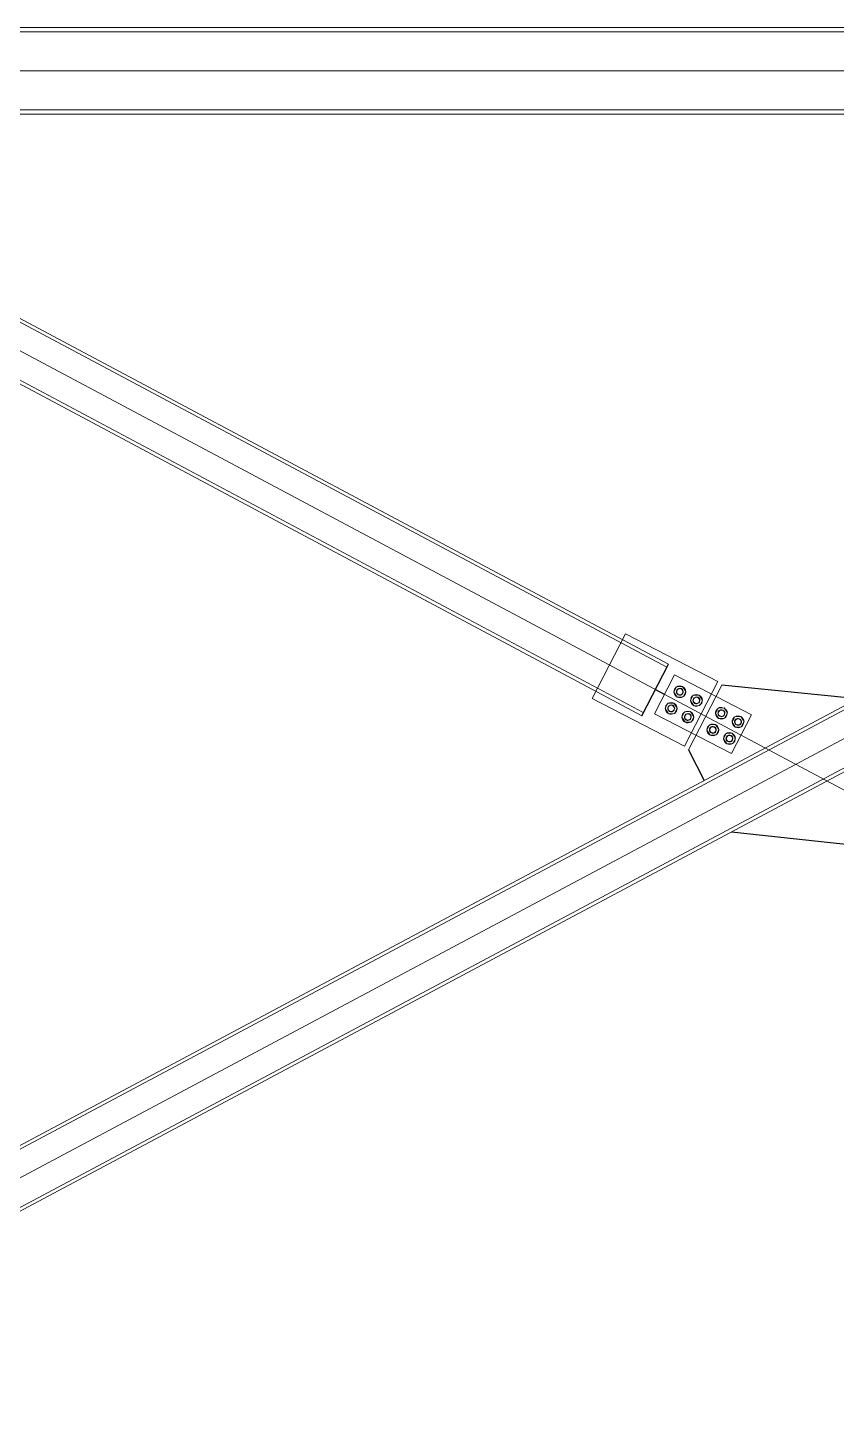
# Model space of a CAD drawing. Header units: millimetres. Extents: x -6949 to 83354, y -55091 to 16861.
# Drawn here: x 16536 to 18868, y -31886 to -27908 of the extents above; entities that cross this region are included whole.
import ezdxf

# ---------------------------------------------------------------- set-up
doc = ezdxf.new("R2010")
doc.units = ezdxf.units.MM
doc.layers.add('A-DETL', color=7, linetype='Continuous', lineweight=18, true_color=0x00a600)
doc.layers.add('S-BEAM', color=7, linetype='Continuous', lineweight=18)
doc.layers.add('S-FSTN', color=7, linetype='Continuous', lineweight=18)

msp = doc.modelspace()

# ---------------------------------------------------------------- linework, layer by layer
for points in [[(18306.3, -29893.3), (18383.2, -29744.3)], [(18371.9, -29831.7), (18345.4, -29817.6)], [(18928.2, -29844.9), (18928.2, -29844.9), (18537.4, -29805.3)], [(18441, -29991.9), (18486.8, -30080.3)], [(18565.7, -30228.3), (18565.7, -30228.3), (18957.8, -30270.5)]]:
    msp.add_lwpolyline(points)
at = {"layer": 'A-DETL'}
for p, q in [((15000, -32033.4), (22500, -28033.4)), ((15000, -28033.4), (22500, -28033.4)), ((15000, -28033.4), (22500, -32033.4)), ((22499.5, -28033.4), (15000.5, -28033.4))]:
    msp.add_line(p, q, dxfattribs=at)
at = {"layer": 'S-BEAM'}
for p, q in [((21761.5, -27908.4), (15738.5, -27908.4)), ((21761.5, -27908.4), (15738.5, -27908.4)), ((21761.5, -27908.4), (15738.5, -27908.4)), ((21761.5, -27908.4), (15738.5, -27908.4)), ((21761.5, -27920.9), (15738.5, -27920.9)), ((21761.5, -27920.9), (15738.5, -27920.9)), ((21761.5, -27920.9), (15738.5, -27920.9)), ((21761.5, -27920.9), (15738.5, -27920.9)), ((21761.5, -27920.9), (15738.5, -27920.9)), ((21761.5, -27920.9), (15738.5, -27920.9)), ((21761.5, -28145.9), (15738.5, -28145.9)), ((21761.5, -28145.9), (15738.5, -28145.9)), ((15738.5, -28145.9), (21761.5, -28145.9)), ((15738.5, -28145.9), (21761.5, -28145.9)), ((15738.5, -28145.9), (21761.5, -28145.9)), ((15738.5, -28145.9), (21761.5, -28145.9)), ((21761.5, -28158.4), (15738.5, -28158.4)), ((21761.5, -28158.4), (15738.5, -28158.4)), ((21761.5, -28158.4), (15738.5, -28158.4)), ((21761.5, -28158.4), (15738.5, -28158.4)), ((21818, -28303.7), (15606.4, -31616.6)), ((21822.5, -28312.6), (15611, -31625.4)), ((18378.6, -29753.2), (15677.4, -28312.6)), ((18383.2, -29744.3), (15682, -28303.7)), ((15605.1, -28452.6), (18306.3, -29893.3)), ((15609.7, -28443.7), (18310.9, -29884.4)), ((15678.7, -31756.7), (21890.3, -28443.8)), ((15683.4, -31765.5), (21895, -28452.7))]:
    msp.add_line(p, q, dxfattribs=at)
at = {"layer": 'S-FSTN'}
for p, q in [((18259.5, -29657.2), (18163.1, -29843.8)), ((18526, -29794.9), (18259.5, -29657.2)), ((18400.8, -29775.7), (18342.9, -29887.7)), ((18400.8, -29775.7), (18342.9, -29887.7)), ((18622.9, -29890.5), (18400.8, -29775.7)), ((18622.9, -29890.5), (18400.8, -29775.7)), ((18406.9, -29809.6), (18398.9, -29825)), ((18406.9, -29809.6), (18398.9, -29825)), ((18398.9, -29825), (18408.3, -29839.6)), ((18398.9, -29825), (18398.9, -29825)), ((18398.9, -29825), (18408.3, -29839.6)), ((18398.9, -29825), (18398.9, -29825)), ((18424.2, -29808.8), (18406.9, -29809.6)), ((18424.2, -29808.8), (18406.9, -29809.6)), ((18433.5, -29823.4), (18424.2, -29808.8)), ((18424.2, -29808.8), (18424.2, -29808.8)), ((18433.5, -29823.4), (18424.2, -29808.8)), ((18424.2, -29808.8), (18424.2, -29808.8)), ((18425.6, -29838.8), (18433.5, -29823.4)), ((18425.6, -29838.8), (18433.5, -29823.4)), ((18429.6, -29981.5), (18526, -29794.9)), ((18433.5, -29823.4), (18433.5, -29823.4)), ((18433.5, -29823.4), (18433.5, -29823.4)), ((18434.1, -29823.7), (18434.1, -29823.7)), ((18434.1, -29823.7), (18434.1, -29823.7)), ((18537.4, -29805.3), (18441, -29991.9)), ((18524.1, -29798.5), (18524.1, -29798.5)), ((18537.4, -29805.3), (18537.4, -29805.3)), ((18163.1, -29843.8), (18429.6, -29981.5)), ((18382.1, -29857.6), (18374.2, -29873)), ((18399.4, -29856.8), (18382.1, -29857.6)), ((18399.4, -29856.8), (18382.1, -29857.6)), ((18408.8, -29871.4), (18399.4, -29856.8)), ((18399.4, -29856.8), (18399.4, -29856.8)), ((18408.8, -29871.4), (18399.4, -29856.8)), ((18399.4, -29856.8), (18399.4, -29856.8)), ((18408.3, -29839.6), (18425.6, -29838.8)), ((18408.3, -29839.6), (18425.6, -29838.8)), ((18408.3, -29839.6), (18408.3, -29839.6)), ((18408.3, -29839.6), (18408.3, -29839.6)), ((18425.6, -29838.8), (18425.6, -29838.8)), ((18425.6, -29838.8), (18425.6, -29838.8)), ((18454.9, -29834.4), (18446.9, -29849.8)), ((18454.9, -29834.4), (18446.9, -29849.8)), ((18446.9, -29849.8), (18456.3, -29864.4)), ((18446.9, -29849.8), (18446.9, -29849.8)), ((18446.9, -29849.8), (18456.3, -29864.4)), ((18446.9, -29849.8), (18446.9, -29849.8)), ((18472.2, -29833.6), (18454.9, -29834.4)), ((18472.2, -29833.6), (18454.9, -29834.4)), ((18454.9, -29834.4), (18454.9, -29834.4)), ((18454.9, -29834.4), (18454.9, -29834.4)), ((18456.3, -29864.4), (18473.6, -29863.6)), ((18456.3, -29864.4), (18473.6, -29863.6)), ((18456.3, -29864.4), (18456.3, -29864.4)), ((18456.3, -29864.4), (18456.3, -29864.4)), ((18481.5, -29848.2), (18472.2, -29833.6)), ((18472.2, -29833.6), (18472.2, -29833.6)), ((18481.5, -29848.2), (18472.2, -29833.6)), ((18472.2, -29833.6), (18472.2, -29833.6)), ((18473.6, -29863.6), (18481.5, -29848.2)), ((18473.6, -29863.6), (18481.5, -29848.2)), ((18473.6, -29863.6), (18473.6, -29863.6)), ((18473.6, -29863.6), (18473.6, -29863.6)), ((18481.5, -29848.2), (18481.5, -29848.2)), ((18481.5, -29848.2), (18481.5, -29848.2)), ((18342.9, -29887.7), (18565.1, -30002.4)), ((18342.9, -29887.7), (18565.1, -30002.4)), ((18374.2, -29873), (18383.5, -29887.6)), ((18374.2, -29873), (18383.5, -29887.6)), ((18383.5, -29887.6), (18400.8, -29886.8)), ((18383.5, -29887.6), (18400.8, -29886.8)), ((18400.8, -29886.8), (18408.8, -29871.4)), ((18400.8, -29886.8), (18408.8, -29871.4)), ((18400.8, -29886.8), (18400.8, -29886.8)), ((18400.8, -29886.8), (18400.8, -29886.8)), ((18408.8, -29871.4), (18408.8, -29871.4)), ((18408.8, -29871.4), (18408.8, -29871.4)), ((18430.1, -29882.4), (18422.1, -29897.8)), ((18430.1, -29882.4), (18422.1, -29897.8)), ((18422.1, -29897.8), (18431.5, -29912.4)), ((18422.1, -29897.8), (18422.1, -29897.8)), ((18422.1, -29897.8), (18431.5, -29912.4)), ((18422.1, -29897.8), (18422.1, -29897.8)), ((18447.4, -29881.6), (18430.1, -29882.4)), ((18447.4, -29881.6), (18430.1, -29882.4)), ((18430.1, -29882.4), (18430.1, -29882.4)), ((18430.1, -29882.4), (18430.1, -29882.4)), ((18456.7, -29896.2), (18447.4, -29881.6)), ((18447.4, -29881.6), (18447.4, -29881.6)), ((18456.7, -29896.2), (18447.4, -29881.6)), ((18447.4, -29881.6), (18447.4, -29881.6)), ((18448.8, -29911.6), (18456.7, -29896.2)), ((18448.8, -29911.6), (18456.7, -29896.2)), ((18456.7, -29896.2), (18456.7, -29896.2)), ((18456.7, -29896.2), (18456.7, -29896.2)), ((18526.8, -29871.6), (18518.9, -29887)), ((18526.8, -29871.6), (18518.9, -29887)), ((18518.9, -29887), (18528.2, -29901.6)), ((18518.9, -29887), (18518.9, -29887)), ((18518.9, -29887), (18528.2, -29901.6)), ((18518.9, -29887), (18518.9, -29887)), ((18544.1, -29870.8), (18526.8, -29871.6)), ((18544.1, -29870.8), (18526.8, -29871.6)), ((18526.8, -29871.6), (18526.8, -29871.6)), ((18526.8, -29871.6), (18526.8, -29871.6)), ((18528.2, -29901.6), (18545.5, -29900.8)), ((18528.2, -29901.6), (18545.5, -29900.8)), ((18528.2, -29901.6), (18528.2, -29901.6)), ((18528.2, -29901.6), (18528.2, -29901.6)), ((18553.5, -29885.4), (18544.1, -29870.8)), ((18544.1, -29870.8), (18544.1, -29870.8)), ((18553.5, -29885.4), (18544.1, -29870.8)), ((18544.1, -29870.8), (18544.1, -29870.8)), ((18545.5, -29900.8), (18553.5, -29885.4)), ((18545.5, -29900.8), (18553.5, -29885.4)), ((18545.5, -29900.8), (18545.5, -29900.8)), ((18545.5, -29900.8), (18545.5, -29900.8)), ((18553.5, -29885.4), (18553.5, -29885.4)), ((18553.5, -29885.4), (18553.5, -29885.4)), ((18565.1, -30002.4), (18622.9, -29890.5)), ((18565.1, -30002.4), (18622.9, -29890.5)), ((18574.8, -29896.4), (18566.9, -29911.8)), ((18574.8, -29896.4), (18566.9, -29911.8)), ((18592.1, -29895.6), (18574.8, -29896.4)), ((18592.1, -29895.6), (18574.8, -29896.4)), ((18574.8, -29896.4), (18574.8, -29896.4)), ((18574.8, -29896.4), (18574.8, -29896.4)), ((18601.5, -29910.2), (18592.1, -29895.6)), ((18592.1, -29895.6), (18592.1, -29895.6)), ((18601.5, -29910.2), (18592.1, -29895.6)), ((18592.1, -29895.6), (18592.1, -29895.6)), ((18620.3, -29895.4), (18620.3, -29895.4)), ((18620.3, -29895.4), (18620.3, -29895.4)), ((18431.5, -29912.4), (18448.8, -29911.6)), ((18431.5, -29912.4), (18448.8, -29911.6)), ((18431.5, -29912.4), (18431.5, -29912.4)), ((18431.5, -29912.4), (18431.5, -29912.4)), ((18448.8, -29911.6), (18448.8, -29911.6)), ((18448.8, -29911.6), (18448.8, -29911.6)), ((18502, -29919.6), (18494.1, -29935)), ((18502, -29919.6), (18494.1, -29935)), ((18494.1, -29935), (18503.4, -29949.6)), ((18494.1, -29935), (18494.1, -29935)), ((18494.1, -29935), (18503.4, -29949.6)), ((18494.1, -29935), (18494.1, -29935)), ((18519.3, -29918.8), (18502, -29919.6)), ((18519.3, -29918.8), (18502, -29919.6)), ((18503.4, -29949.6), (18520.7, -29948.7)), ((18503.4, -29949.6), (18520.7, -29948.7)), ((18503.4, -29949.6), (18503.4, -29949.6)), ((18503.4, -29949.6), (18503.4, -29949.6)), ((18528.7, -29933.4), (18519.3, -29918.8)), ((18519.3, -29918.8), (18519.3, -29918.8)), ((18528.7, -29933.4), (18519.3, -29918.8)), ((18519.3, -29918.8), (18519.3, -29918.8)), ((18520.7, -29948.7), (18528.7, -29933.4)), ((18520.7, -29948.7), (18528.7, -29933.4)), ((18550, -29944.4), (18542.1, -29959.8)), ((18550, -29944.4), (18542.1, -29959.8)), ((18567.3, -29943.6), (18550, -29944.4)), ((18567.3, -29943.6), (18550, -29944.4)), ((18566.9, -29911.8), (18576.2, -29926.4)), ((18566.9, -29911.8), (18566.9, -29911.8)), ((18566.9, -29911.8), (18576.2, -29926.4)), ((18566.9, -29911.8), (18566.9, -29911.8)), ((18576.7, -29958.1), (18567.3, -29943.6)), ((18576.7, -29958.1), (18567.3, -29943.6)), ((18576.2, -29926.4), (18593.5, -29925.6)), ((18576.2, -29926.4), (18593.5, -29925.6)), ((18576.2, -29926.4), (18576.2, -29926.4)), ((18576.2, -29926.4), (18576.2, -29926.4)), ((18593.5, -29925.6), (18601.5, -29910.2)), ((18593.5, -29925.6), (18601.5, -29910.2)), ((18593.5, -29925.6), (18593.5, -29925.6)), ((18593.5, -29925.6), (18593.5, -29925.6)), ((18601.5, -29910.2), (18601.5, -29910.2)), ((18601.5, -29910.2), (18601.5, -29910.2)), ((18542.1, -29959.8), (18551.4, -29974.3)), ((18542.1, -29959.8), (18542.1, -29959.8)), ((18542.1, -29959.8), (18551.4, -29974.3)), ((18542.1, -29959.8), (18542.1, -29959.8)), ((18551.4, -29974.3), (18568.7, -29973.5)), ((18551.4, -29974.3), (18568.7, -29973.5)), ((18551.4, -29974.3), (18551.4, -29974.3)), ((18551.4, -29974.3), (18551.4, -29974.3)), ((18568.7, -29973.5), (18576.7, -29958.1)), ((18568.7, -29973.5), (18576.7, -29958.1)), ((18576.7, -29958.1), (18576.7, -29958.1)), ((18576.7, -29958.1), (18576.7, -29958.1)), ((18577.2, -29958.4), (18577.2, -29958.4)), ((18577.2, -29958.4), (18577.2, -29958.4))]:
    msp.add_line(p, q, dxfattribs=at)
for centre, radius, start, end in [((18416.2, -29824.2), 17, 152.6761, 332.6761), ((18416.2, -29824.2), 17, 152.6761, 332.6761), ((18416.2, -29824.2), 17, 332.6761, 152.6761), ((18416.2, -29824.2), 17, 332.6761, 152.6761), ((18416.2, -29824.2), 10, 152.6761, 332.6761), ((18416.2, -29824.2), 10, 152.6761, 332.6761), ((18416.2, -29824.2), 10, 152.6761, 332.6761), ((18416.2, -29824.2), 9, 152.6761, 332.6761), ((18416.2, -29824.2), 9, 152.6761, 332.6761), ((18416.2, -29824.2), 10, 332.6761, 152.6761), ((18416.2, -29824.2), 10, 332.6761, 152.6761), ((18416.2, -29824.2), 10, 332.6761, 152.6761), ((18416.2, -29824.2), 9, 332.6761, 152.6761), ((18416.2, -29824.2), 9, 332.6761, 152.6761), ((18391.5, -29872.2), 17, 152.6761, 332.6761), ((18391.5, -29872.2), 17, 152.6761, 332.6761), ((18391.5, -29872.2), 17, 332.6761, 152.6761), ((18391.5, -29872.2), 17, 332.6761, 152.6761), ((18391.5, -29872.2), 10, 152.6761, 332.6761), ((18391.5, -29872.2), 10, 152.6761, 332.6761), ((18391.5, -29872.2), 10, 152.6761, 332.6761), ((18391.5, -29872.2), 9, 152.6761, 332.6761), ((18391.5, -29872.2), 9, 152.6761, 332.6761), ((18391.5, -29872.2), 10, 332.6761, 152.6761), ((18391.5, -29872.2), 10, 332.6761, 152.6761), ((18391.5, -29872.2), 10, 332.6761, 152.6761), ((18391.5, -29872.2), 9, 332.6761, 152.6761), ((18391.5, -29872.2), 9, 332.6761, 152.6761), ((18464.2, -29849), 17, 152.6761, 332.6761), ((18464.2, -29849), 17, 152.6761, 332.6761), ((18464.2, -29849), 17, 332.6761, 152.6761), ((18464.2, -29849), 17, 332.6761, 152.6761), ((18464.2, -29849), 10, 152.6761, 332.6761), ((18464.2, -29849), 10, 152.6761, 332.6761), ((18464.2, -29849), 10, 152.6761, 332.6761), ((18464.2, -29849), 9, 152.6761, 332.6761), ((18464.2, -29849), 9, 152.6761, 332.6761), ((18464.2, -29849), 10, 332.6761, 152.6761), ((18464.2, -29849), 10, 332.6761, 152.6761), ((18464.2, -29849), 10, 332.6761, 152.6761), ((18464.2, -29849), 9, 332.6761, 152.6761), ((18464.2, -29849), 9, 332.6761, 152.6761), ((18536.2, -29886.2), 17, 332.6761, 152.6761), ((18536.2, -29886.2), 17, 332.6761, 152.6761), ((18439.4, -29897), 17, 152.6761, 332.6761), ((18439.4, -29897), 17, 152.6761, 332.6761), ((18439.4, -29897), 17, 332.6761, 152.6761), ((18439.4, -29897), 17, 332.6761, 152.6761), ((18439.4, -29897), 10, 152.6761, 332.6761), ((18439.4, -29897), 10, 152.6761, 332.6761), ((18439.4, -29897), 10, 152.6761, 332.6761), ((18439.4, -29897), 9, 152.6761, 332.6761), ((18439.4, -29897), 9, 152.6761, 332.6761), ((18439.4, -29897), 10, 332.6761, 152.6761), ((18439.4, -29897), 10, 332.6761, 152.6761), ((18439.4, -29897), 10, 332.6761, 152.6761), ((18439.4, -29897), 9, 332.6761, 152.6761), ((18439.4, -29897), 9, 332.6761, 152.6761), ((18536.2, -29886.2), 17, 152.6761, 332.6761), ((18536.2, -29886.2), 17, 152.6761, 332.6761), ((18536.2, -29886.2), 10, 152.6761, 332.6761), ((18536.2, -29886.2), 10, 152.6761, 332.6761), ((18536.2, -29886.2), 10, 152.6761, 332.6761), ((18536.2, -29886.2), 9, 152.6761, 332.6761), ((18536.2, -29886.2), 9, 152.6761, 332.6761), ((18536.2, -29886.2), 10, 332.6761, 152.6761), ((18536.2, -29886.2), 10, 332.6761, 152.6761), ((18536.2, -29886.2), 10, 332.6761, 152.6761), ((18536.2, -29886.2), 9, 332.6761, 152.6761), ((18536.2, -29886.2), 9, 332.6761, 152.6761), ((18584.2, -29911), 17, 152.6761, 332.6761), ((18584.2, -29911), 17, 152.6761, 332.6761), ((18584.2, -29911), 17, 332.6761, 152.6761), ((18584.2, -29911), 17, 332.6761, 152.6761), ((18584.2, -29911), 10, 152.6761, 332.6761), ((18584.2, -29911), 10, 152.6761, 332.6761), ((18584.2, -29911), 10, 152.6761, 332.6761), ((18584.2, -29911), 9, 152.6761, 332.6761), ((18584.2, -29911), 9, 152.6761, 332.6761), ((18584.2, -29911), 10, 332.6761, 152.6761), ((18584.2, -29911), 10, 332.6761, 152.6761), ((18584.2, -29911), 10, 332.6761, 152.6761), ((18584.2, -29911), 9, 332.6761, 152.6761), ((18584.2, -29911), 9, 332.6761, 152.6761), ((18511.4, -29934.2), 17, 152.6761, 332.6761), ((18511.4, -29934.2), 17, 152.6761, 332.6761), ((18511.4, -29934.2), 17, 332.6761, 152.6761), ((18511.4, -29934.2), 17, 332.6761, 152.6761), ((18511.4, -29934.2), 10, 152.6761, 332.6761), ((18511.4, -29934.2), 10, 152.6761, 332.6761), ((18511.4, -29934.2), 10, 152.6761, 332.6761), ((18511.4, -29934.2), 9, 152.6761, 332.6761), ((18511.4, -29934.2), 9, 152.6761, 332.6761), ((18511.4, -29934.2), 10, 332.6761, 152.6761), ((18511.4, -29934.2), 10, 332.6761, 152.6761), ((18511.4, -29934.2), 10, 332.6761, 152.6761), ((18511.4, -29934.2), 9, 332.6761, 152.6761), ((18511.4, -29934.2), 9, 332.6761, 152.6761), ((18559.4, -29959), 17, 332.6761, 152.6761), ((18559.4, -29959), 17, 332.6761, 152.6761), ((18559.4, -29959), 10, 332.6761, 152.6761), ((18559.4, -29959), 10, 332.6761, 152.6761), ((18559.4, -29959), 10, 332.6761, 152.6761), ((18559.4, -29959), 17, 152.6761, 332.6761), ((18559.4, -29959), 17, 152.6761, 332.6761), ((18559.4, -29959), 10, 152.6761, 332.6761), ((18559.4, -29959), 10, 152.6761, 332.6761), ((18559.4, -29959), 10, 152.6761, 332.6761), ((18559.4, -29959), 9, 152.6761, 332.6761), ((18559.4, -29959), 9, 152.6761, 332.6761), ((18559.4, -29959), 9, 332.6761, 152.6761), ((18559.4, -29959), 9, 332.6761, 152.6761)]:
    msp.add_arc(centre, radius, start, end, dxfattribs=at)

doc.saveas('drawing.dxf')
